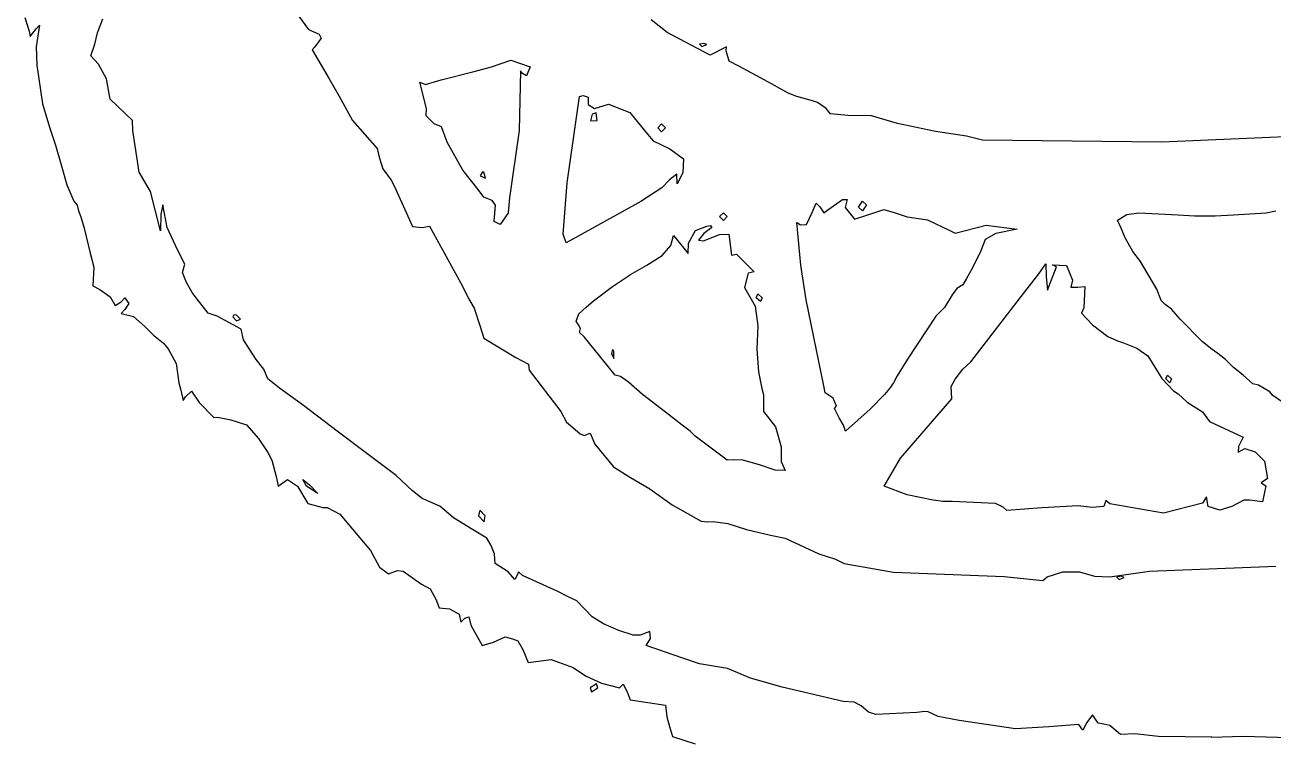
# Model space of a CAD drawing. Extents: x -16 to 63, y -3 to 108.
# Drawn here: x -6.331 to -3.66, y 4.13 to 5.663 of the extents above; entities that cross this region are included whole.
import ezdxf

# ---------------------------------------------------------------- set-up
doc = ezdxf.new("R2010")
doc.units = 0

msp = doc.modelspace()

# ---------------------------------------------------------------- linework, layer by layer
at = {"layer": 'Layer 1'}
for p, q in [((-6.330868, 5.678819), (-6.32168, 5.649214)), ((-6.307241, 5.654464), (-6.300095, 5.662047)), ((-6.300095, 5.662047), (-6.306804, 5.615961)), ((-6.175545, 5.646187), (-6.164315, 5.676085)), ((-5.745929, 5.682188), (-5.72449, 5.652873)), ((-4.956627, 5.646477), (-4.990754, 5.673895)), ((-6.32168, 5.649214), (-6.319492, 5.637837)), ((-6.319492, 5.637837), (-6.307241, 5.654464)), ((-6.181379, 5.621686), (-6.175545, 5.646187)), ((-5.72449, 5.652873), (-5.701739, 5.642811)), ((-5.696926, 5.634643), (-5.710781, 5.61583)), ((-5.701739, 5.642811), (-5.696926, 5.634643)), ((-4.864892, 5.598494), (-4.956627, 5.646477)), ((-6.306804, 5.615961), (-6.3052, 5.576729)), ((-6.189692, 5.596892), (-6.181379, 5.621686)), ((-5.710781, 5.61583), (-5.716469, 5.609707)), ((-5.716469, 5.609707), (-5.679717, 5.547723)), ((-4.878432, 5.623414), (-4.88762, 5.621808)), ((-4.88762, 5.621808), (-4.88762, 5.62196)), ((-4.88762, 5.62196), (-4.882661, 5.616852)), ((-4.882661, 5.616852), (-4.871723, 5.621228)), ((-4.878431, 5.623416), (-4.878432, 5.623414)), ((-4.871723, 5.621228), (-4.878431, 5.623416)), ((-4.829744, 5.61585), (-4.864892, 5.598494)), ((-4.830327, 5.607099), (-4.829744, 5.61585)), ((-6.173503, 5.578662), (-6.189692, 5.596892)), ((-5.332428, 5.573531), (-5.291154, 5.587823)), ((-5.291172, 5.587825), (-5.249753, 5.57324)), ((-5.291154, 5.587823), (-5.291172, 5.587825)), ((-4.824201, 5.585077), (-4.830327, 5.607099)), ((-4.803492, 5.57443), (-4.824201, 5.585077)), ((-6.3052, 5.576729), (-6.293387, 5.494329)), ((-6.156731, 5.547744), (-6.173503, 5.578662)), ((-5.440205, 5.545675), (-5.372389, 5.562301)), ((-5.372389, 5.562301), (-5.332428, 5.573531)), ((-5.2709, 5.564783), (-5.273233, 5.436879)), ((-5.266233, 5.559243), (-5.2709, 5.564783)), ((-5.258066, 5.554135), (-5.266233, 5.559243)), ((-5.249753, 5.57324), (-5.258066, 5.554135)), ((-4.757406, 5.549929), (-4.803492, 5.57443)), ((-6.148418, 5.503699), (-6.156731, 5.547744)), ((-5.679717, 5.547723), (-5.658861, 5.510242)), ((-5.471999, 5.483988), (-5.485708, 5.540137)), ((-5.485708, 5.540137), (-5.474041, 5.535321)), ((-5.474041, 5.535321), (-5.440205, 5.545675)), ((-4.727216, 5.533449), (-4.757406, 5.549929)), ((-4.698194, 5.516823), (-4.727216, 5.533449)), ((-6.10102, 5.458051), (-6.148418, 5.503699)), ((-5.658861, 5.510242), (-5.629985, 5.458176)), ((-5.170554, 5.325019), (-5.144594, 5.509801)), ((-5.144594, 5.509801), (-5.136281, 5.511989)), ((-5.136281, 5.511989), (-5.136282, 5.511987)), ((-5.136282, 5.511987), (-5.125781, 5.508343)), ((-5.125781, 5.508343), (-5.125781, 5.4923)), ((-4.679526, 5.509527), (-4.698194, 5.516823)), ((-4.646128, 5.500777), (-4.679526, 5.509527)), ((-6.293387, 5.494329), (-6.27749, 5.44168)), ((-5.47229, 5.468529), (-5.471999, 5.483988)), ((-5.125781, 5.4923), (-5.112072, 5.483988)), ((-5.108712, 5.474505), (-5.117171, 5.471735)), ((-5.112072, 5.483988), (-5.082612, 5.493613)), ((-5.106816, 5.458328), (-5.108712, 5.474516)), ((-5.108712, 5.474516), (-5.108712, 5.474505)), ((-5.082612, 5.493613), (-5.036672, 5.475237)), ((-5.036672, 5.475237), (-4.998753, 5.429005)), ((-4.635481, 5.496842), (-4.646128, 5.500777)), ((-4.616814, 5.483717), (-4.635481, 5.496842)), ((-4.607626, 5.472632), (-4.616814, 5.483717)), ((-6.099852, 5.436904), (-6.10102, 5.458051)), ((-5.629985, 5.458176), (-5.577627, 5.39809)), ((-5.455372, 5.451465), (-5.47229, 5.468529)), ((-5.439913, 5.444759), (-5.455372, 5.451465)), ((-5.117171, 5.471735), (-5.120817, 5.45788)), ((-5.120817, 5.45788), (-5.106816, 5.458328)), ((-4.977016, 5.442566), (-4.968703, 5.450879)), ((-4.968703, 5.450879), (-4.96039, 5.442566)), ((-4.968703, 5.450879), (-4.968703, 5.450879)), ((-4.570582, 5.468988), (-4.607626, 5.472632)), ((-4.519391, 5.468242), (-4.570582, 5.468988)), ((-4.464117, 5.451762), (-4.519391, 5.468242)), ((-4.382882, 5.434552), (-4.464117, 5.451762)), ((-6.27749, 5.44168), (-6.265822, 5.405657)), ((-6.086581, 5.347794), (-6.099852, 5.436904)), ((-5.427371, 5.41209), (-5.439913, 5.444759)), ((-5.273233, 5.436879), (-5.294381, 5.292495)), ((-4.998753, 5.429005), (-4.986648, 5.415004)), ((-4.968703, 5.434253), (-4.977016, 5.442566)), ((-4.96039, 5.442566), (-4.968703, 5.434253)), ((-4.31667, 5.424489), (-4.382882, 5.434552)), ((-4.28196, 5.41603), (-4.31667, 5.424489)), ((-3.509725, 5.428863), (-3.898249, 5.411945)), ((-6.265822, 5.405657), (-6.253718, 5.363362)), ((-5.577627, 5.39809), (-5.572668, 5.379859)), ((-5.393973, 5.352294), (-5.427371, 5.41209)), ((-4.986648, 5.415004), (-4.951354, 5.39794)), ((-4.951354, 5.39794), (-4.921748, 5.376501)), ((-3.898249, 5.411945), (-4.28196, 5.41603)), ((-5.572668, 5.379859), (-5.565376, 5.354774)), ((-4.921748, 5.376501), (-4.923206, 5.346458)), ((-6.253718, 5.363362), (-6.241321, 5.320776)), ((-6.061933, 5.30652), (-6.086581, 5.347794)), ((-5.565376, 5.354774), (-5.547437, 5.330272)), ((-5.360867, 5.310292), (-5.393973, 5.352294)), ((-5.35213, 5.348492), (-5.357234, 5.339742)), ((-5.35213, 5.348491), (-5.35213, 5.348492)), ((-5.348922, 5.347468), (-5.35213, 5.348491)), ((-5.345275, 5.334635), (-5.348922, 5.347468)), ((-4.935894, 5.343395), (-4.951791, 5.330998)), ((-4.935603, 5.322685), (-4.935894, 5.343395)), ((-4.923206, 5.346458), (-4.935603, 5.322685)), ((-6.241321, 5.320776), (-6.226591, 5.28592)), ((-5.547437, 5.330272), (-5.540729, 5.318314)), ((-5.540729, 5.318314), (-5.501351, 5.2311)), ((-5.357234, 5.339742), (-5.345275, 5.334635)), ((-5.179158, 5.2152), (-5.170554, 5.325019)), ((-4.968125, 5.314518), (-5.012899, 5.285058)), ((-4.951791, 5.330998), (-4.968125, 5.314518)), ((-6.041078, 5.222369), (-6.061933, 5.30652)), ((-5.348908, 5.294249), (-5.360867, 5.310292)), ((-5.331552, 5.287103), (-5.348908, 5.294249)), ((-5.294381, 5.292495), (-5.296714, 5.261577)), ((-4.613292, 5.266978), (-4.58179, 5.289583)), ((-4.58179, 5.289583), (-4.58179, 5.289574)), ((-4.58179, 5.289574), (-4.571581, 5.289425)), ((-4.571581, 5.289425), (-4.576102, 5.271923)), ((-6.226591, 5.28592), (-6.219299, 5.277315)), ((-6.219299, 5.277315), (-6.216236, 5.264627)), ((-6.216236, 5.264627), (-6.211423, 5.25223)), ((-6.035828, 5.277498), (-6.040057, 5.257517)), ((-6.026786, 5.229078), (-6.035828, 5.277498)), ((-5.323969, 5.277332), (-5.331552, 5.287103)), ((-5.326885, 5.24233), (-5.323969, 5.277332)), ((-5.29655, 5.26158), (-5.314051, 5.236057)), ((-5.296714, 5.261577), (-5.29655, 5.26158)), ((-5.012899, 5.285058), (-5.145761, 5.211116)), ((-4.844735, 5.252528), (-4.836422, 5.260695)), ((-4.836422, 5.260695), (-4.828255, 5.252528)), ((-4.836422, 5.260695), (-4.836422, 5.260695)), ((-4.658794, 5.235912), (-4.646398, 5.261288)), ((-4.646398, 5.261288), (-4.638085, 5.281415)), ((-4.638085, 5.281415), (-4.629918, 5.27354)), ((-4.629918, 5.27354), (-4.621605, 5.260705)), ((-4.621605, 5.260705), (-4.613292, 5.266978)), ((-4.576102, 5.271923), (-4.555976, 5.24713)), ((-4.547079, 5.272656), (-4.538912, 5.28549)), ((-4.538912, 5.264926), (-4.547079, 5.272656)), ((-4.538912, 5.28549), (-4.530599, 5.27776)), ((-4.538912, 5.28549), (-4.538912, 5.28549)), ((-4.530599, 5.27776), (-4.538912, 5.264926)), ((-4.527683, 5.256318), (-4.492972, 5.268131)), ((-4.492972, 5.268131), (-4.468762, 5.260694)), ((-4.468762, 5.260694), (-4.443531, 5.251943)), ((-3.973184, 5.257334), (-3.947954, 5.260687)), ((-3.947954, 5.260687), (-3.863219, 5.256311)), ((-3.745378, 5.256461), (-3.675082, 5.260687)), ((-3.675082, 5.260687), (-3.654373, 5.264771)), ((-6.211423, 5.25223), (-6.204131, 5.227875)), ((-6.040057, 5.257517), (-6.041078, 5.222369)), ((-5.314051, 5.236057), (-5.326885, 5.24233)), ((-4.836422, 5.244215), (-4.844735, 5.252528)), ((-4.828255, 5.252528), (-4.836422, 5.244215)), ((-4.671045, 5.148972), (-4.679212, 5.240124)), ((-4.679212, 5.240124), (-4.671191, 5.235315)), ((-4.671191, 5.235315), (-4.658794, 5.235912)), ((-4.555976, 5.24713), (-4.527683, 5.256318)), ((-4.443531, 5.251943), (-4.40007, 5.24538)), ((-4.40007, 5.24538), (-4.351797, 5.223212)), ((-4.340858, 5.217522), (-4.2745, 5.234148)), ((-4.2745, 5.234148), (-4.208288, 5.225543)), ((-3.993311, 5.245084), (-3.973184, 5.257334)), ((-3.985143, 5.227582), (-3.993311, 5.245084)), ((-3.863219, 5.256311), (-3.828655, 5.253981)), ((-3.828655, 5.253981), (-3.784318, 5.254131)), ((-3.784318, 5.254131), (-3.745378, 5.256461)), ((-6.204131, 5.227875), (-6.191442, 5.174059)), ((-6.004618, 5.181533), (-6.026786, 5.229078)), ((-5.501351, 5.2311), (-5.480933, 5.229494)), ((-5.480933, 5.229494), (-5.465037, 5.232414)), ((-5.465037, 5.232414), (-5.394886, 5.103781)), ((-5.172887, 5.196677), (-5.179158, 5.2152)), ((-5.145761, 5.211116), (-5.172887, 5.196677)), ((-4.94872, 5.191011), (-4.94347, 5.212158)), ((-4.94347, 5.212158), (-4.927427, 5.193052)), ((-4.911239, 5.195678), (-4.896509, 5.222659)), ((-4.896509, 5.222659), (-4.871716, 5.23243)), ((-4.878714, 5.216797), (-4.89009, 5.202505)), ((-4.87886, 5.2009), (-4.844733, 5.214025)), ((-4.861359, 5.22934), (-4.878714, 5.216797)), ((-4.871716, 5.23243), (-4.864423, 5.233595)), ((-4.864423, 5.233595), (-4.864422, 5.233566)), ((-4.864422, 5.233566), (-4.861359, 5.22934)), ((-4.844733, 5.214025), (-4.825044, 5.214899)), ((-4.825044, 5.214899), (-4.819065, 5.169834)), ((-4.351797, 5.223212), (-4.340858, 5.217522)), ((-4.253791, 5.21621), (-4.276104, 5.203813)), ((-4.208288, 5.225543), (-4.253791, 5.21621)), ((-3.97683, 5.207165), (-3.985143, 5.227582)), ((-5.989158, 5.150907), (-6.004618, 5.181533)), ((-4.967679, 5.169717), (-4.94872, 5.191011)), ((-4.927427, 5.193052), (-4.91153, 5.173947)), ((-4.91153, 5.173947), (-4.911239, 5.195678)), ((-4.89009, 5.202505), (-4.87886, 5.2009)), ((-4.276104, 5.203813), (-4.285876, 5.17902)), ((-3.96035, 5.177996), (-3.97683, 5.207165)), ((-6.191442, 5.174059), (-6.183275, 5.144745)), ((-5.00064, 5.149008), (-4.967679, 5.169717)), ((-4.819065, 5.169834), (-4.808418, 5.171873)), ((-4.808418, 5.171873), (-4.770353, 5.134537)), ((-4.285876, 5.17902), (-4.303669, 5.142851)), ((-3.943724, 5.156849), (-3.96035, 5.177996)), ((-3.909014, 5.097199), (-3.943724, 5.156849)), ((-6.183275, 5.144745), (-6.185317, 5.104346)), ((-5.99368, 5.132968), (-5.989158, 5.150907)), ((-5.985367, 5.111529), (-5.99368, 5.132968)), ((-5.054456, 5.116047), (-5.034913, 5.128444)), ((-5.034913, 5.128444), (-5.00064, 5.149008)), ((-4.783188, 5.131617), (-4.791501, 5.100845)), ((-4.770353, 5.134537), (-4.783188, 5.131617)), ((-4.659086, 5.074592), (-4.671045, 5.148972)), ((-4.303669, 5.142851), (-4.316649, 5.120245)), ((-4.201271, 5.07883), (-4.161748, 5.130459)), ((-4.161748, 5.130459), (-4.146872, 5.151752)), ((-4.146872, 5.151752), (-4.146872, 5.151749)), ((-4.146872, 5.151749), (-4.145997, 5.12433)), ((-4.143372, 5.095453), (-4.123683, 5.144894)), ((-4.123683, 5.144894), (-4.132433, 5.14912)), ((-4.132433, 5.14912), (-4.102098, 5.148097)), ((-4.102098, 5.148097), (-4.089847, 5.116595)), ((-6.185317, 5.104346), (-6.170878, 5.09647)), ((-5.973116, 5.090382), (-5.985367, 5.111529)), ((-5.394886, 5.103781), (-5.382198, 5.077383)), ((-5.114397, 5.072003), (-5.073998, 5.103359)), ((-5.073998, 5.103359), (-5.054456, 5.116047)), ((-4.791501, 5.100845), (-4.780125, 5.081156)), ((-4.324087, 5.106827), (-4.336921, 5.098515)), ((-4.316649, 5.120245), (-4.324087, 5.106827)), ((-4.145997, 5.12433), (-4.143372, 5.095453)), ((-4.089847, 5.116595), (-4.092911, 5.101282)), ((-4.092911, 5.101282), (-4.078326, 5.10188)), ((-4.078326, 5.10188), (-4.062867, 5.102903)), ((-4.062867, 5.102903), (-4.065638, 5.057254)), ((-6.170878, 5.09647), (-6.148564, 5.08072)), ((-6.148564, 5.08072), (-6.13821, 5.062052)), ((-6.125375, 5.070365), (-6.117062, 5.078678)), ((-6.117062, 5.078678), (-6.108749, 5.066282)), ((-5.964803, 5.079007), (-5.973116, 5.090382)), ((-5.938989, 5.046046), (-5.964803, 5.079007)), ((-5.382198, 5.077383), (-5.369801, 5.05682)), ((-4.780125, 5.081156), (-4.768312, 5.060884)), ((-4.766118, 5.078814), (-4.762472, 5.087128)), ((-4.757368, 5.070648), (-4.766118, 5.078814)), ((-4.762472, 5.087128), (-4.753722, 5.078814)), ((-4.762472, 5.087128), (-4.762472, 5.087128)), ((-4.753722, 5.078814), (-4.757368, 5.070648)), ((-4.62175, 4.890102), (-4.659086, 5.074592)), ((-4.347276, 5.084952), (-4.363318, 5.058262)), ((-4.336921, 5.098515), (-4.347276, 5.084952)), ((-4.307444, 4.941592), (-4.201271, 5.07883)), ((-3.900117, 5.072989), (-3.909014, 5.097199)), ((-6.13821, 5.062052), (-6.125375, 5.070365)), ((-6.117062, 5.053739), (-6.125375, 5.044988)), ((-6.108749, 5.066282), (-6.117062, 5.053739)), ((-5.369801, 5.05682), (-5.357405, 5.019484)), ((-5.145753, 5.044585), (-5.130439, 5.058878)), ((-5.130439, 5.058878), (-5.114397, 5.072003)), ((-4.768312, 5.060884), (-4.762624, 5.018589)), ((-4.363318, 5.058262), (-4.38184, 5.039594)), ((-4.065638, 5.057254), (-4.070013, 5.046024)), ((-3.891513, 5.064676), (-3.900117, 5.072989)), ((-3.877658, 5.054322), (-3.891513, 5.064676)), ((-3.859427, 5.032737), (-3.877658, 5.054322)), ((-6.125375, 5.044988), (-6.09854, 5.038865)), ((-6.09854, 5.038865), (-6.074185, 5.017718)), ((-5.9193, 5.039191), (-5.938989, 5.046046)), ((-5.868109, 5.011335), (-5.9193, 5.039191)), ((-5.883822, 5.042644), (-5.886301, 5.037977)), ((-5.886301, 5.037977), (-5.877988, 5.029226)), ((-5.877988, 5.041621), (-5.883822, 5.042644)), ((-5.883822, 5.042644), (-5.883822, 5.042644)), ((-5.869675, 5.03287), (-5.877988, 5.041621)), ((-5.877988, 5.029226), (-5.869675, 5.03287)), ((-5.151733, 5.028542), (-5.145753, 5.044585)), ((-5.146482, 5.020958), (-5.151733, 5.028542)), ((-5.142399, 5.012791), (-5.146482, 5.020958)), ((-4.38184, 5.039594), (-4.442948, 4.947276)), ((-4.070013, 5.046024), (-4.047116, 5.020939)), ((-4.047116, 5.020939), (-4.013864, 4.996146)), ((-3.811737, 4.984463), (-3.859427, 5.032737)), ((-6.074185, 5.017718), (-6.055517, 4.999196)), ((-6.055517, 4.999196), (-6.03437, 4.981987)), ((-5.86315, 4.989167), (-5.868109, 5.011335)), ((-5.357405, 5.019484), (-5.3488, 4.992066)), ((-5.14444, 5.004624), (-5.142399, 5.012791)), ((-5.134085, 4.995582), (-5.14444, 5.004624)), ((-5.101125, 4.953871), (-5.134085, 4.995582)), ((-4.762624, 5.018589), (-4.765249, 4.969003)), ((-4.013864, 4.996146), (-3.9933, 4.986958)), ((-6.03437, 4.981987), (-6.024453, 4.969444)), ((-6.024453, 4.969444), (-6.007681, 4.938088)), ((-5.83617, 4.946873), (-5.86315, 4.989167)), ((-5.3488, 4.992066), (-5.280254, 4.95123)), ((-5.073962, 4.968264), (-5.075566, 4.959658)), ((-5.073963, 4.968261), (-5.073962, 4.968264)), ((-5.070609, 4.964617), (-5.073963, 4.968261)), ((-4.765249, 4.969003), (-4.761312, 4.920583)), ((-3.9933, 4.986958), (-3.980758, 4.982732)), ((-3.980758, 4.982732), (-3.951881, 4.97121)), ((-3.951881, 4.97121), (-3.928254, 4.954876)), ((-3.791027, 4.968275), (-3.811737, 4.984463)), ((-3.778485, 4.959816), (-3.791027, 4.968275)), ((-5.820127, 4.926163), (-5.83617, 4.946873)), ((-5.280254, 4.95123), (-5.253711, 4.9365)), ((-5.068019, 4.913473), (-5.101125, 4.953871)), ((-5.075566, 4.959658), (-5.071191, 4.948866)), ((-5.071191, 4.948866), (-5.070609, 4.964617)), ((-4.442948, 4.947276), (-4.464533, 4.912128)), ((-4.323925, 4.925842), (-4.307444, 4.941592)), ((-3.928254, 4.954876), (-3.898211, 4.906164)), ((-3.761859, 4.946544), (-3.778485, 4.959816)), ((-3.745378, 4.929918), (-3.761859, 4.946544)), ((-6.007681, 4.938088), (-6.001847, 4.896814)), ((-5.810939, 4.905599), (-5.820127, 4.926163)), ((-5.253711, 4.9365), (-5.251961, 4.923958)), ((-5.251961, 4.923958), (-5.184582, 4.835723)), ((-4.761312, 4.920583), (-4.754311, 4.884852)), ((-4.340551, 4.904694), (-4.323925, 4.925842)), ((-3.890008, 4.90526), (-3.886362, 4.913572)), ((-3.886362, 4.913572), (-3.877612, 4.90526)), ((-3.886362, 4.913572), (-3.886362, 4.913572)), ((-3.724669, 4.913438), (-3.745378, 4.929918)), ((-6.001847, 4.896814), (-5.997034, 4.880918)), ((-5.786146, 4.885618), (-5.810939, 4.905599)), ((-5.056351, 4.910262), (-5.068019, 4.913473)), ((-5.039579, 4.898449), (-5.056351, 4.910262)), ((-5.009828, 4.872051), (-5.039579, 4.898449)), ((-4.618834, 4.875664), (-4.62175, 4.890102)), ((-4.472846, 4.896961), (-4.481013, 4.884564)), ((-4.464533, 4.912128), (-4.472846, 4.896961)), ((-4.348864, 4.888652), (-4.340551, 4.904694)), ((-4.347989, 4.862254), (-4.348864, 4.888652)), ((-3.898211, 4.906164), (-3.873418, 4.879475)), ((-3.881258, 4.896946), (-3.890008, 4.90526)), ((-3.877612, 4.90526), (-3.881258, 4.896946)), ((-3.703813, 4.894916), (-3.724669, 4.913438)), ((-3.691854, 4.891563), (-3.703813, 4.894916)), ((-3.667644, 4.877708), (-3.691854, 4.891563)), ((-5.997034, 4.880918), (-5.992075, 4.858895)), ((-5.992075, 4.858895), (-5.987554, 4.867063)), ((-5.987554, 4.867063), (-5.974428, 4.87873)), ((-5.974428, 4.87873), (-5.958094, 4.854521)), ((-5.735101, 4.848575), (-5.786146, 4.885618)), ((-4.960679, 4.833986), (-5.009828, 4.872051)), ((-4.754311, 4.884852), (-4.750374, 4.871143)), ((-4.750374, 4.871143), (-4.750374, 4.835266)), ((-4.60177, 4.863851), (-4.618834, 4.875664)), ((-4.59477, 4.846641), (-4.60177, 4.863851)), ((-4.491805, 4.872168), (-4.522578, 4.84052)), ((-4.481013, 4.884564), (-4.491805, 4.872168)), ((-4.457371, 4.735809), (-4.347989, 4.862254)), ((-3.873418, 4.879475), (-3.863209, 4.873061)), ((-3.863209, 4.873061), (-3.844541, 4.855559)), ((-3.661082, 4.869978), (-3.667644, 4.877708)), ((-3.637893, 4.854081), (-3.661082, 4.869978)), ((-5.958094, 4.854521), (-5.926446, 4.822873)), ((-5.662763, 4.793592), (-5.735101, 4.848575)), ((-5.184582, 4.835723), (-5.172039, 4.812971)), ((-4.92451, 4.80613), (-4.960679, 4.833986)), ((-4.750374, 4.835266), (-4.724706, 4.802597)), ((-4.598853, 4.841832), (-4.59477, 4.846641)), ((-4.588499, 4.821852), (-4.598853, 4.841832)), ((-4.522578, 4.84052), (-4.575081, 4.793267)), ((-3.844541, 4.855559), (-3.811435, 4.834995)), ((-3.811435, 4.834995), (-3.796267, 4.814286)), ((-5.926446, 4.822873), (-5.918862, 4.82347)), ((-5.918862, 4.82347), (-5.890423, 4.817638)), ((-5.890423, 4.817638), (-5.857025, 4.806846)), ((-5.857025, 4.806846), (-5.831503, 4.777386)), ((-5.172039, 4.812971), (-5.163288, 4.805825)), ((-4.579456, 4.805955), (-4.588499, 4.821852)), ((-3.796267, 4.814286), (-3.724075, 4.780158)), ((-5.596842, 4.743423), (-5.662763, 4.793592)), ((-5.163288, 4.805825), (-5.142725, 4.787303)), ((-5.142725, 4.787303), (-5.134703, 4.784092)), ((-5.134703, 4.784092), (-5.121432, 4.789051)), ((-5.121432, 4.789051), (-5.111369, 4.765278)), ((-4.907884, 4.793588), (-4.92451, 4.80613)), ((-4.896654, 4.782504), (-4.907884, 4.793588)), ((-4.828254, 4.731021), (-4.896654, 4.782504)), ((-4.724706, 4.802597), (-4.712892, 4.759719)), ((-4.575081, 4.793267), (-4.579456, 4.805955)), ((-3.724075, 4.780158), (-3.734138, 4.760179)), ((-5.831503, 4.777386), (-5.81123, 4.747779)), ((-5.111369, 4.765278), (-5.071408, 4.71715)), ((-4.712892, 4.759719), (-4.712892, 4.728654)), ((-3.734138, 4.760179), (-3.735013, 4.748365)), ((-3.735013, 4.748365), (-3.720575, 4.756387)), ((-3.720575, 4.756387), (-3.698407, 4.74895)), ((-5.81123, 4.747779), (-5.802917, 4.731445)), ((-5.802917, 4.731445), (-5.793729, 4.696297)), ((-5.536901, 4.698503), (-5.596842, 4.743423)), ((-4.815274, 4.732186), (-4.828254, 4.731021)), ((-4.795148, 4.731589), (-4.815274, 4.732186)), ((-4.759125, 4.720943), (-4.795148, 4.731589)), ((-4.712892, 4.728654), (-4.704288, 4.709403)), ((-4.492227, 4.675867), (-4.457371, 4.735809)), ((-3.698407, 4.74895), (-3.678427, 4.728969)), ((-3.678427, 4.728969), (-3.672009, 4.692362)), ((-5.071408, 4.71715), (-5.034947, 4.693961)), ((-4.725727, 4.71015), (-4.759125, 4.720943)), ((-4.704288, 4.709403), (-4.725727, 4.71015)), ((-5.793729, 4.696297), (-5.788917, 4.675587)), ((-5.788917, 4.675587), (-5.769082, 4.690172)), ((-5.769082, 4.690172), (-5.747497, 4.675587)), ((-5.747497, 4.675587), (-5.725475, 4.638398)), ((-5.736089, 4.690127), (-5.722089, 4.678751)), ((-5.72836, 4.675834), (-5.736089, 4.690127)), ((-5.736089, 4.690127), (-5.736089, 4.690127)), ((-5.704442, 4.660083), (-5.72836, 4.675834)), ((-5.722089, 4.678751), (-5.704442, 4.660083)), ((-5.501753, 4.665835), (-5.536901, 4.698503)), ((-5.034947, 4.693961), (-5.014238, 4.681856)), ((-5.014238, 4.681856), (-4.993674, 4.670043)), ((-4.443515, 4.657199), (-4.492227, 4.675867)), ((-3.672009, 4.692362), (-3.685573, 4.682737)), ((-3.685573, 4.682737), (-3.676239, 4.676323)), ((-3.676239, 4.676323), (-3.683094, 4.642341)), ((-5.481189, 4.649354), (-5.501753, 4.665835)), ((-5.443562, 4.632728), (-5.481189, 4.649354)), ((-4.993674, 4.670043), (-4.946129, 4.635624)), ((-4.387658, 4.645386), (-4.443515, 4.657199)), ((-3.80283, 4.652982), (-3.811434, 4.639127)), ((-3.79933, 4.631835), (-3.80283, 4.652982)), ((-5.725475, 4.638398), (-5.693244, 4.63023)), ((-5.693244, 4.63023), (-5.684056, 4.63023)), ((-5.684056, 4.63023), (-5.657075, 4.615646)), ((-5.41381, 4.607934), (-5.443562, 4.632728)), ((-5.357773, 4.624209), (-5.360252, 4.611813)), ((-5.34596, 4.611813), (-5.357773, 4.624209)), ((-5.357773, 4.624209), (-5.357773, 4.624209)), ((-4.946129, 4.635624), (-4.884146, 4.600622)), ((-4.366802, 4.642616), (-4.387658, 4.645386)), ((-4.347114, 4.642915), (-4.366802, 4.642616)), ((-4.254066, 4.638688), (-4.347114, 4.642915)), ((-4.237732, 4.630522), (-4.254066, 4.638688)), ((-4.230002, 4.623376), (-4.237732, 4.630522)), ((-4.154748, 4.629207), (-4.230002, 4.623376)), ((-4.077305, 4.633583), (-4.154748, 4.629207)), ((-4.047262, 4.62979), (-4.077305, 4.633583)), ((-4.022323, 4.632418), (-4.047262, 4.62979)), ((-4.018239, 4.644814), (-4.022323, 4.632418)), ((-4.009926, 4.637668), (-4.018239, 4.644814)), ((-3.895148, 4.617834), (-4.009926, 4.637668)), ((-3.811434, 4.639127), (-3.895148, 4.617834)), ((-3.774245, 4.624251), (-3.79933, 4.631835)), ((-3.748723, 4.632418), (-3.774245, 4.624251)), ((-3.7232, 4.645836), (-3.748723, 4.632418)), ((-3.710804, 4.645985), (-3.7232, 4.645836)), ((-3.683094, 4.642341), (-3.710804, 4.645985)), ((-5.657075, 4.615646), (-5.591738, 4.537766)), ((-5.372974, 4.583141), (-5.41381, 4.607934)), ((-5.360252, 4.611813), (-5.348293, 4.599416)), ((-5.348293, 4.599416), (-5.34596, 4.611813)), ((-4.884146, 4.600622), (-4.869562, 4.599016)), ((-4.869562, 4.599016), (-4.85804, 4.600039)), ((-4.85804, 4.600039), (-4.826684, 4.595372)), ((-4.826684, 4.595372), (-4.787307, 4.583121)), ((-5.342785, 4.56462), (-5.372974, 4.583141)), ((-4.787307, 4.583121), (-4.735824, 4.570725)), ((-4.735824, 4.570725), (-4.704322, 4.564019)), ((-5.333305, 4.548431), (-5.342785, 4.56462)), ((-5.326013, 4.530201), (-5.333305, 4.548431)), ((-4.704322, 4.564019), (-4.631985, 4.53106)), ((-5.591738, 4.537766), (-5.572487, 4.502035)), ((-5.324846, 4.51022), (-5.326013, 4.530201)), ((-4.631985, 4.53106), (-4.596837, 4.519683)), ((-4.596837, 4.519683), (-4.578169, 4.509912)), ((-5.572487, 4.502035), (-5.552798, 4.48818)), ((-5.552798, 4.48818), (-5.53413, 4.495326)), ((-5.53413, 4.495326), (-5.521879, 4.493721)), ((-5.521879, 4.493721), (-5.482648, 4.465719)), ((-5.296844, 4.492282), (-5.324846, 4.51022)), ((-5.282989, 4.475656), (-5.296844, 4.492282)), ((-5.274968, 4.492282), (-5.278614, 4.483969)), ((-5.266217, 4.484115), (-5.274968, 4.492282)), ((-4.578169, 4.509912), (-4.472871, 4.491536)), ((-4.472871, 4.491536), (-4.235877, 4.482348)), ((-4.143555, 4.481469), (-4.110011, 4.492553)), ((-4.110011, 4.492553), (-4.074863, 4.492254)), ((-4.074863, 4.492254), (-4.042486, 4.483066)), ((-4.009817, 4.48161), (-3.925083, 4.493715)), ((-3.925083, 4.493715), (-3.671755, 4.503632)), ((-3.671755, 4.503632), (-3.6544, 4.504229)), ((-5.482648, 4.465719), (-5.46398, 4.456093)), ((-5.278614, 4.483969), (-5.282989, 4.475656)), ((-5.192275, 4.450863), (-5.266217, 4.484115)), ((-4.235877, 4.482348), (-4.153184, 4.473743)), ((-4.153184, 4.473743), (-4.153035, 4.473594)), ((-4.153035, 4.473594), (-4.143555, 4.481469)), ((-4.042486, 4.483066), (-4.009817, 4.48161)), ((-3.994766, 4.481031), (-3.99477, 4.48118)), ((-3.99477, 4.48118), (-3.989811, 4.476072)), ((-3.985724, 4.482637), (-3.994766, 4.481031)), ((-3.989811, 4.476072), (-3.979019, 4.480448)), ((-3.985727, 4.482636), (-3.985724, 4.482637)), ((-3.979019, 4.480448), (-3.985727, 4.482636)), ((-5.46398, 4.456093), (-5.451729, 4.433925)), ((-5.451729, 4.433925), (-5.444437, 4.415549)), ((-5.167044, 4.437883), (-5.192275, 4.450863)), ((-5.150418, 4.430153), (-5.167044, 4.437883)), ((-5.444437, 4.415549), (-5.422852, 4.41307)), ((-5.422852, 4.41307), (-5.401705, 4.401548)), ((-5.133938, 4.413235), (-5.150418, 4.430153)), ((-5.11702, 4.395588), (-5.133938, 4.413235)), ((-5.401705, 4.401548), (-5.398497, 4.384193)), ((-5.398497, 4.384193), (-5.3896, 4.392944)), ((-5.3896, 4.392944), (-5.38085, 4.396296)), ((-5.38085, 4.396296), (-5.376912, 4.378066)), ((-5.09281, 4.381296), (-5.11702, 4.395588)), ((-5.060288, 4.36642), (-5.09281, 4.381296)), ((-5.376912, 4.378066), (-5.352411, 4.334605)), ((-5.328201, 4.341893), (-5.303262, 4.353124)), ((-5.303262, 4.353124), (-5.287803, 4.348606)), ((-5.029661, 4.356503), (-5.060288, 4.36642)), ((-5.014347, 4.356951), (-5.029661, 4.356503)), ((-4.993929, 4.364534), (-5.014347, 4.356951)), ((-4.992762, 4.349221), (-4.993929, 4.364534)), ((-5.352411, 4.334605), (-5.328201, 4.341893)), ((-5.287803, 4.348606), (-5.275989, 4.344671)), ((-5.275989, 4.344671), (-5.26578, 4.326003)), ((-5.001659, 4.334637), (-4.992762, 4.349221)), ((-4.923487, 4.30751), (-5.001659, 4.334637)), ((-5.26578, 4.326003), (-5.254405, 4.297856)), ((-5.254405, 4.297856), (-5.205256, 4.304852)), ((-5.205256, 4.304852), (-5.157711, 4.287789)), ((-4.887756, 4.295259), (-4.923487, 4.30751)), ((-5.157711, 4.287789), (-5.131314, 4.269996)), ((-4.827377, 4.285634), (-4.887756, 4.295259)), ((-4.778666, 4.264924), (-4.827377, 4.285634)), ((-5.131314, 4.269996), (-5.097624, 4.254099)), ((-5.10828, 4.252203), (-5.121697, 4.24389)), ((-5.105071, 4.24389), (-5.10828, 4.252203)), ((-5.10828, 4.252203), (-5.10828, 4.252203)), ((-5.097624, 4.254099), (-5.058976, 4.243744)), ((-5.058976, 4.243744), (-5.050663, 4.252058)), ((-5.050663, 4.252058), (-5.04235, 4.235431)), ((-4.710411, 4.245089), (-4.778666, 4.264924)), ((-5.121697, 4.24389), (-5.118489, 4.235578)), ((-5.118489, 4.235578), (-5.105071, 4.24389)), ((-5.04235, 4.235431), (-5.036225, 4.218514)), ((-4.580028, 4.215046), (-4.710411, 4.245089)), ((-5.036225, 4.218514), (-4.960678, 4.207138)), ((-4.960678, 4.207138), (-4.957762, 4.181908)), ((-4.556693, 4.213299), (-4.580028, 4.215046)), ((-4.541818, 4.205569), (-4.556693, 4.213299)), ((-4.526358, 4.19186), (-4.541818, 4.205569)), ((-4.405309, 4.193174), (-4.422664, 4.190986)), ((-4.398309, 4.192726), (-4.405309, 4.193174)), ((-4.37687, 4.182371), (-4.398309, 4.192726)), ((-4.957762, 4.181908), (-4.951491, 4.161052)), ((-4.51017, 4.187051), (-4.526358, 4.19186)), ((-4.422664, 4.190986), (-4.51017, 4.187051)), ((-4.332096, 4.174058), (-4.37687, 4.182371)), ((-4.21163, 4.156119), (-4.332096, 4.174058)), ((-4.059225, 4.169971), (-4.067538, 4.153491)), ((-4.046828, 4.186451), (-4.059225, 4.169971)), ((-4.034432, 4.168367), (-4.046828, 4.186451)), ((-4.022327, 4.166321), (-4.034432, 4.168367)), ((-4.00993, 4.1637), (-4.022327, 4.166321)), ((-4.951491, 4.161052), (-4.945366, 4.139759)), ((-4.945366, 4.139759), (-4.896654, 4.123862)), ((-4.140313, 4.160495), (-4.21163, 4.156119)), ((-4.075851, 4.165304), (-4.140313, 4.160495)), ((-4.067538, 4.153491), (-4.075851, 4.165304)), ((-3.987033, 4.144157), (-4.00993, 4.1637)), ((-3.955968, 4.145322), (-3.987033, 4.144157)), ((-3.905361, 4.139923), (-3.955968, 4.145322)), ((-3.791604, 4.138176), (-3.905361, 4.139923)), ((-3.724958, 4.139475), (-3.791753, 4.137728)), ((-3.593554, 4.136264), (-3.724958, 4.139475)), ((-3.791753, 4.137728), (-3.791604, 4.138176))]:
    msp.add_line(p, q, dxfattribs=at)

doc.saveas('drawing.dxf')
